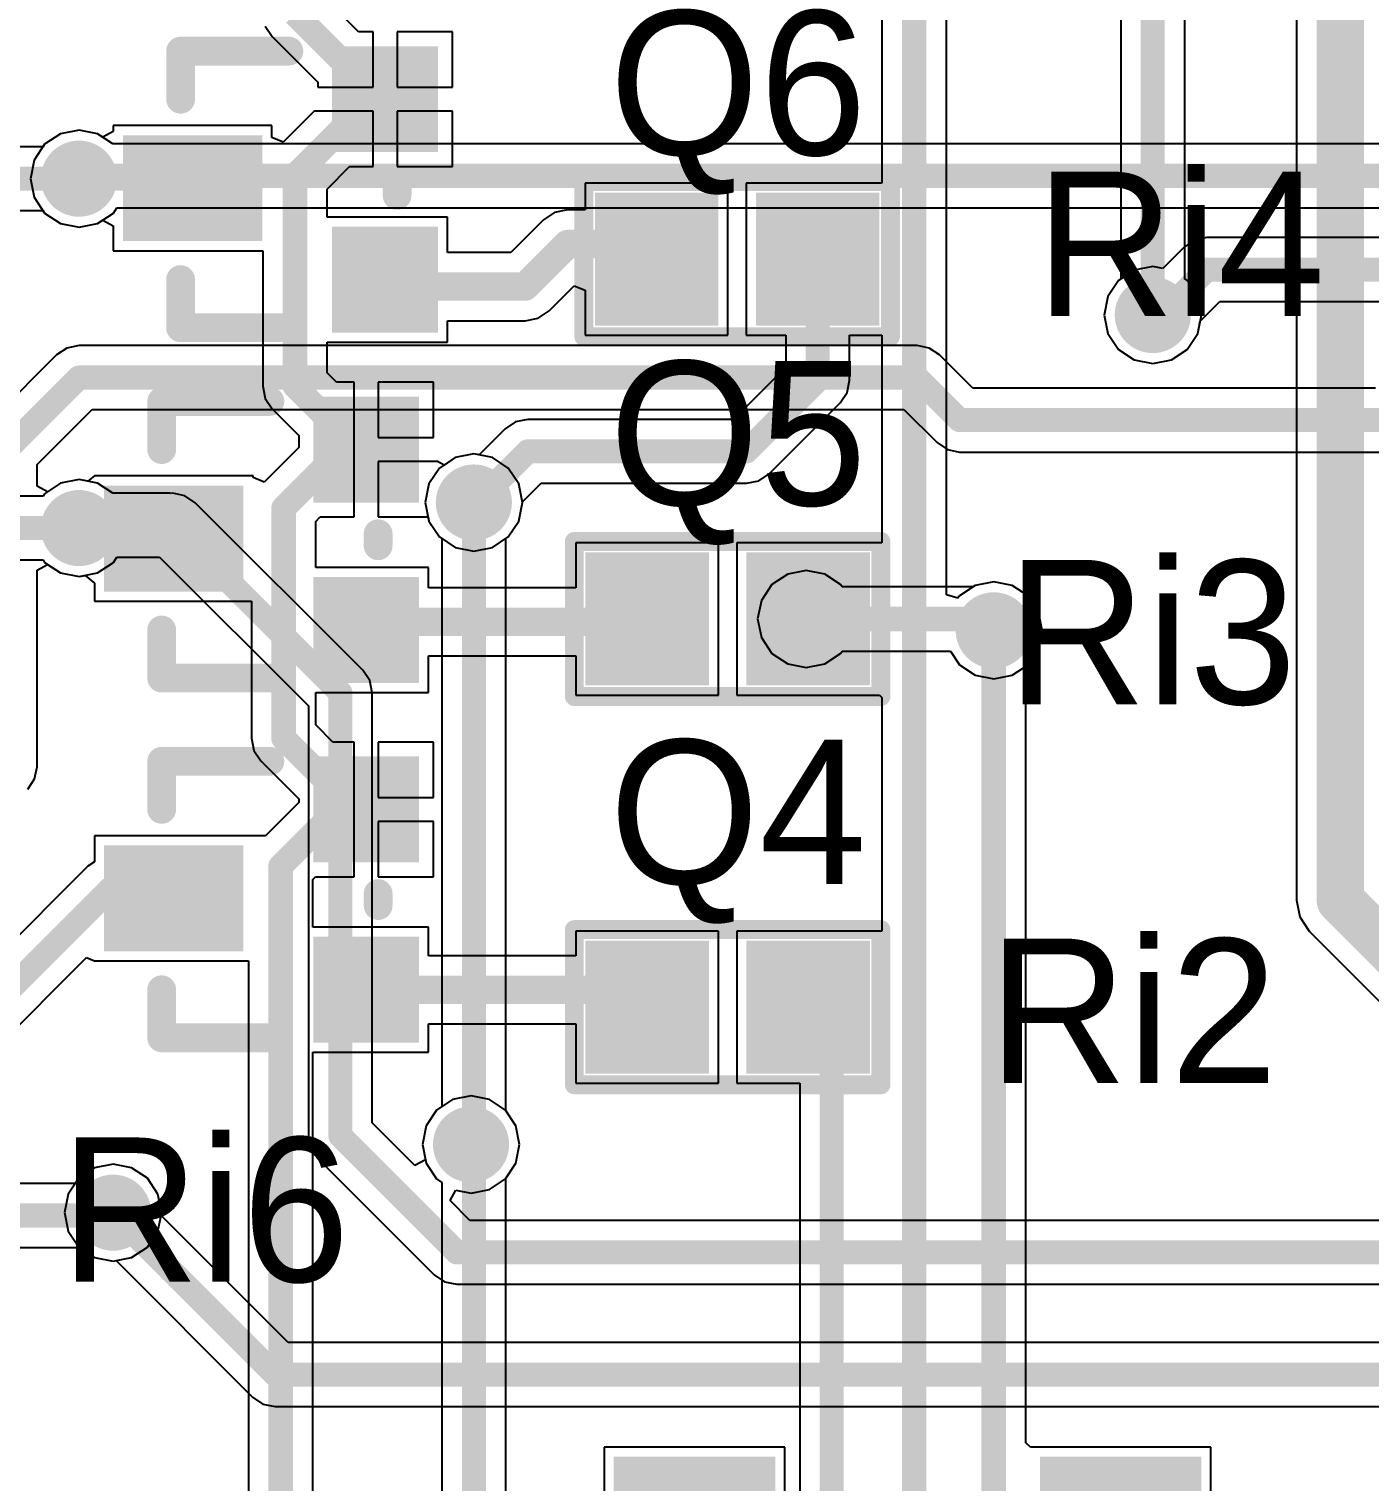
# Model space of a CAD drawing. Extents: x 60 to 151, y 116 to 276.
# Drawn here: x 99.8 to 113.97, y 154.17 to 169.52 of the extents above; entities that cross this region are included whole.
import ezdxf

# ---------------------------------------------------------------- set-up
doc = ezdxf.new("R2010")
doc.units = 0
doc.header["$MEASUREMENT"] = 0
doc.layers.get('0').update_dxf_attribs({"linetype": 'CONTINUOUS'})
for name, color, linetype in [('BOTTOMLAYER', 5, 'CONTINUOUS'), ('BOTTOMSOLDER', 6, 'CONTINUOUS'), ('MULTILAYER', 9, 'CONTINUOUS'), ('TOPLAYER', 1, 'CONTINUOUS'), ('TOPOVERLAY', 2, 'CONTINUOUS'), ('TOPPASTE', 8, 'CONTINUOUS'), ('TOPSOLDER', 216, 'CONTINUOUS'), ('VIAHOLELAYER', 16, 'CONTINUOUS')]:
    doc.layers.add(name, color=color, linetype=linetype)

# ---------------------------------------------------------------- blocks, each defined once
blk = doc.blocks.new('SMT_SW6_6_32')
at = {"layer": 'TOPLAYER'}
for points in [[(-0.75, -0.75), (0.75, -0.75), (-0.75, 0.75), (0.75, 0.75)], [(7.25, -0.75), (8.75, -0.75), (7.25, 0.75), (8.75, 0.75)], [(-0.75, -5.25), (0.75, -5.25), (-0.75, -3.75), (0.75, -3.75)], [(7.25, -5.25), (8.75, -5.25), (7.25, -3.75), (8.75, -3.75)]]:
    blk.add_solid(points, dxfattribs=at)
at = {"layer": 'TOPOVERLAY', "const_width": 0.2}
for points in [[(0.889, 0.635), (0.889, -4.953)], [(0.889, 0.635), (6.985, 0.635)], [(6.985, 0.635), (6.985, -4.953)], [(0.889, -4.953), (6.985, -4.953)]]:
    blk.add_lwpolyline(points, dxfattribs=at)
at = {"layer": 'TOPOVERLAY', "const_width": 0.1}
for points in [[(0.839, 0.635, 1), (0.939, 0.635, 1)], [(0.839, 0.635, 1), (0.939, 0.635, 1)], [(6.935, 0.635, 1), (7.035, 0.635, 1)], [(6.935, 0.635, 1), (7.035, 0.635, 1)], [(0.839, -4.953, 1), (0.939, -4.953, 1)], [(0.839, -4.953, 1), (0.939, -4.953, 1)], [(6.935, -4.953, 1), (7.035, -4.953, 1)], [(6.935, -4.953, 1), (7.035, -4.953, 1)]]:
    blk.add_lwpolyline(points, format="xyb", close=True, dxfattribs=at)
at = {"layer": 'TOPPASTE'}
for points in [[(-0.75, -0.75), (0.75, -0.75), (-0.75, 0.75), (0.75, 0.75)], [(7.25, -0.75), (8.75, -0.75), (7.25, 0.75), (8.75, 0.75)], [(-0.75, -5.25), (0.75, -5.25), (-0.75, -3.75), (0.75, -3.75)], [(7.25, -5.25), (8.75, -5.25), (7.25, -3.75), (8.75, -3.75)]]:
    blk.add_solid(points, dxfattribs=at)
at = {"layer": 'TOPSOLDER'}
for points in [[(-0.852, -0.852), (0.852, -0.852), (-0.852, 0.852), (0.852, 0.852)], [(7.148, -0.852), (8.852, -0.852), (7.148, 0.852), (8.852, 0.852)], [(-0.852, -5.352), (0.852, -5.352), (-0.852, -3.648), (0.852, -3.648)], [(7.148, -5.352), (8.852, -5.352), (7.148, -3.648), (8.852, -3.648)]]:
    blk.add_solid(points, dxfattribs=at)
blk = doc.blocks.new('___23__50')
at = {"layer": 'TOPLAYER'}
for points in [[(-0.508, -0.635), (0.406, -0.635), (-0.508, 0.635), (0.406, 0.635)], [(-1.473, -2.489), (-0.559, -2.489), (-1.473, -1.575), (-0.559, -1.575)], [(0.432, -2.489), (1.346, -2.489), (0.432, -1.575), (1.346, -1.575)]]:
    blk.add_solid(points, dxfattribs=at)
at = {"layer": 'TOPOVERLAY', "const_width": 0.305}
for points in [[(-1.524, 0.127), (-1.524, -1.016)], [(-1.524, 0.127), (-1.016, 0.127)], [(0.889, 0.127), (1.397, 0.127)], [(1.397, 0.127), (1.397, -1.016)], [(-0.127, -2.159), (0, -2.159)]]:
    blk.add_lwpolyline(points, dxfattribs=at)
at = {"layer": 'TOPOVERLAY', "const_width": 0.152}
for points in [[(-1.6, 0.127, 1), (-1.448, 0.127, 1)], [(-1.6, 0.127, 1), (-1.448, 0.127, 1)], [(-1.092, 0.127, 1), (-0.94, 0.127, 1)], [(0.813, 0.127, 1), (0.965, 0.127, 1)], [(1.321, 0.127, 1), (1.473, 0.127, 1)], [(1.321, 0.127, 1), (1.473, 0.127, 1)], [(-1.6, -1.016, 1), (-1.448, -1.016, 1)], [(1.321, -1.016, 1), (1.473, -1.016, 1)], [(-0.203, -2.159, 1), (-0.051, -2.159, 1)], [(-0.076, -2.159, 1), (0.076, -2.159, 1)]]:
    blk.add_lwpolyline(points, format="xyb", close=True, dxfattribs=at)
at = {"layer": 'TOPPASTE'}
for points in [[(-0.508, -0.635), (0.406, -0.635), (-0.508, 0.635), (0.406, 0.635)], [(-1.473, -2.489), (-0.559, -2.489), (-1.473, -1.575), (-0.559, -1.575)], [(0.432, -2.489), (1.346, -2.489), (0.432, -1.575), (1.346, -1.575)]]:
    blk.add_solid(points, dxfattribs=at)
at = {"layer": 'TOPSOLDER'}
for points in [[(-0.61, -0.737), (0.508, -0.737), (-0.61, 0.737), (0.508, 0.737)], [(-1.575, -2.591), (-0.457, -2.591), (-1.575, -1.473), (-0.457, -1.473)], [(0.33, -2.591), (1.448, -2.591), (0.33, -1.473), (1.448, -1.473)]]:
    blk.add_solid(points, dxfattribs=at)
blk = doc.blocks.new('___23__51')
at = {"layer": 'TOPLAYER'}
for points in [[(-0.508, -0.635), (0.406, -0.635), (-0.508, 0.635), (0.406, 0.635)], [(-1.473, -2.489), (-0.559, -2.489), (-1.473, -1.575), (-0.559, -1.575)], [(0.432, -2.489), (1.346, -2.489), (0.432, -1.575), (1.346, -1.575)]]:
    blk.add_solid(points, dxfattribs=at)
at = {"layer": 'TOPOVERLAY', "const_width": 0.305}
for points in [[(-1.524, 0.127), (-1.524, -1.016)], [(-1.524, 0.127), (-1.016, 0.127)], [(0.889, 0.127), (1.397, 0.127)], [(1.397, 0.127), (1.397, -1.016)], [(-0.127, -2.159), (0, -2.159)]]:
    blk.add_lwpolyline(points, dxfattribs=at)
at = {"layer": 'TOPOVERLAY', "const_width": 0.152}
for points in [[(-1.6, 0.127, 1), (-1.448, 0.127, 1)], [(-1.6, 0.127, 1), (-1.448, 0.127, 1)], [(-1.092, 0.127, 1), (-0.94, 0.127, 1)], [(0.813, 0.127, 1), (0.965, 0.127, 1)], [(1.321, 0.127, 1), (1.473, 0.127, 1)], [(1.321, 0.127, 1), (1.473, 0.127, 1)], [(-1.6, -1.016, 1), (-1.448, -1.016, 1)], [(1.321, -1.016, 1), (1.473, -1.016, 1)], [(-0.203, -2.159, 1), (-0.051, -2.159, 1)], [(-0.076, -2.159, 1), (0.076, -2.159, 1)]]:
    blk.add_lwpolyline(points, format="xyb", close=True, dxfattribs=at)
at = {"layer": 'TOPPASTE'}
for points in [[(-0.508, -0.635), (0.406, -0.635), (-0.508, 0.635), (0.406, 0.635)], [(-1.473, -2.489), (-0.559, -2.489), (-1.473, -1.575), (-0.559, -1.575)], [(0.432, -2.489), (1.346, -2.489), (0.432, -1.575), (1.346, -1.575)]]:
    blk.add_solid(points, dxfattribs=at)
at = {"layer": 'TOPSOLDER'}
for points in [[(-0.61, -0.737), (0.508, -0.737), (-0.61, 0.737), (0.508, 0.737)], [(-1.575, -2.591), (-0.457, -2.591), (-1.575, -1.473), (-0.457, -1.473)], [(0.33, -2.591), (1.448, -2.591), (0.33, -1.473), (1.448, -1.473)]]:
    blk.add_solid(points, dxfattribs=at)
blk = doc.blocks.new('___23__52')
at = {"layer": 'TOPLAYER'}
for points in [[(-0.508, -0.635), (0.406, -0.635), (-0.508, 0.635), (0.406, 0.635)], [(-1.473, -2.489), (-0.559, -2.489), (-1.473, -1.575), (-0.559, -1.575)], [(0.432, -2.489), (1.346, -2.489), (0.432, -1.575), (1.346, -1.575)]]:
    blk.add_solid(points, dxfattribs=at)
at = {"layer": 'TOPOVERLAY', "const_width": 0.305}
for points in [[(-1.524, 0.127), (-1.524, -1.016)], [(-1.524, 0.127), (-1.016, 0.127)], [(0.889, 0.127), (1.397, 0.127)], [(1.397, 0.127), (1.397, -1.016)], [(-0.127, -2.159), (0, -2.159)]]:
    blk.add_lwpolyline(points, dxfattribs=at)
at = {"layer": 'TOPOVERLAY', "const_width": 0.152}
for points in [[(-1.6, 0.127, 1), (-1.448, 0.127, 1)], [(-1.6, 0.127, 1), (-1.448, 0.127, 1)], [(-1.092, 0.127, 1), (-0.94, 0.127, 1)], [(0.813, 0.127, 1), (0.965, 0.127, 1)], [(1.321, 0.127, 1), (1.473, 0.127, 1)], [(1.321, 0.127, 1), (1.473, 0.127, 1)], [(-1.6, -1.016, 1), (-1.448, -1.016, 1)], [(1.321, -1.016, 1), (1.473, -1.016, 1)], [(-0.203, -2.159, 1), (-0.051, -2.159, 1)], [(-0.076, -2.159, 1), (0.076, -2.159, 1)]]:
    blk.add_lwpolyline(points, format="xyb", close=True, dxfattribs=at)
at = {"layer": 'TOPPASTE'}
for points in [[(-0.508, -0.635), (0.406, -0.635), (-0.508, 0.635), (0.406, 0.635)], [(-1.473, -2.489), (-0.559, -2.489), (-1.473, -1.575), (-0.559, -1.575)], [(0.432, -2.489), (1.346, -2.489), (0.432, -1.575), (1.346, -1.575)]]:
    blk.add_solid(points, dxfattribs=at)
at = {"layer": 'TOPSOLDER'}
for points in [[(-0.61, -0.737), (0.508, -0.737), (-0.61, 0.737), (0.508, 0.737)], [(-1.575, -2.591), (-0.457, -2.591), (-1.575, -1.473), (-0.457, -1.473)], [(0.33, -2.591), (1.448, -2.591), (0.33, -1.473), (1.448, -1.473)]]:
    blk.add_solid(points, dxfattribs=at)
blk = doc.blocks.new('0603__54')
at = {"layer": 'TOPLAYER'}
for points in [[(-0.55, -0.6), (0.55, -0.6), (-0.55, 0.6), (0.55, 0.6)], [(1.15, -0.6), (2.25, -0.6), (1.15, 0.6), (2.25, 0.6)]]:
    blk.add_solid(points, dxfattribs=at)
at = {"layer": 'TOPOVERLAY', "const_width": 0.2}
for points in [[(-0.769, 0.819), (-0.769, -0.819)], [(2.469, 0.819), (-0.769, 0.819)], [(2.469, 0.819), (2.469, -0.819)], [(2.469, -0.819), (-0.769, -0.819)]]:
    blk.add_lwpolyline(points, dxfattribs=at)
at = {"layer": 'TOPOVERLAY', "const_width": 0.1}
for points in [[(-0.819, 0.819, 1), (-0.719, 0.819, 1)], [(-0.819, 0.819, 1), (-0.719, 0.819, 1)], [(2.419, 0.819, 1), (2.519, 0.819, 1)], [(2.419, 0.819, 1), (2.519, 0.819, 1)], [(-0.819, -0.819, 1), (-0.719, -0.819, 1)], [(-0.819, -0.819, 1), (-0.719, -0.819, 1)], [(2.419, -0.819, 1), (2.519, -0.819, 1)], [(2.419, -0.819, 1), (2.519, -0.819, 1)]]:
    blk.add_lwpolyline(points, format="xyb", close=True, dxfattribs=at)
at = {"layer": 'TOPPASTE'}
for points in [[(-0.55, -0.6), (0.55, -0.6), (-0.55, 0.6), (0.55, 0.6)], [(1.15, -0.6), (2.25, -0.6), (1.15, 0.6), (2.25, 0.6)]]:
    blk.add_solid(points, dxfattribs=at)
at = {"layer": 'TOPSOLDER'}
for points in [[(-0.652, -0.702), (0.652, -0.702), (-0.652, 0.702), (0.652, 0.702)], [(1.048, -0.702), (2.352, -0.702), (1.048, 0.702), (2.352, 0.702)]]:
    blk.add_solid(points, dxfattribs=at)
blk = doc.blocks.new('0603__55')
at = {"layer": 'TOPLAYER'}
for points in [[(-0.55, -0.6), (0.55, -0.6), (-0.55, 0.6), (0.55, 0.6)], [(1.15, -0.6), (2.25, -0.6), (1.15, 0.6), (2.25, 0.6)]]:
    blk.add_solid(points, dxfattribs=at)
at = {"layer": 'TOPOVERLAY', "const_width": 0.2}
for points in [[(-0.769, 0.819), (-0.769, -0.819)], [(2.469, 0.819), (-0.769, 0.819)], [(2.469, 0.819), (2.469, -0.819)], [(2.469, -0.819), (-0.769, -0.819)]]:
    blk.add_lwpolyline(points, dxfattribs=at)
at = {"layer": 'TOPOVERLAY', "const_width": 0.1}
for points in [[(-0.819, 0.819, 1), (-0.719, 0.819, 1)], [(-0.819, 0.819, 1), (-0.719, 0.819, 1)], [(2.419, 0.819, 1), (2.519, 0.819, 1)], [(2.419, 0.819, 1), (2.519, 0.819, 1)], [(-0.819, -0.819, 1), (-0.719, -0.819, 1)], [(-0.819, -0.819, 1), (-0.719, -0.819, 1)], [(2.419, -0.819, 1), (2.519, -0.819, 1)], [(2.419, -0.819, 1), (2.519, -0.819, 1)]]:
    blk.add_lwpolyline(points, format="xyb", close=True, dxfattribs=at)
at = {"layer": 'TOPPASTE'}
for points in [[(-0.55, -0.6), (0.55, -0.6), (-0.55, 0.6), (0.55, 0.6)], [(1.15, -0.6), (2.25, -0.6), (1.15, 0.6), (2.25, 0.6)]]:
    blk.add_solid(points, dxfattribs=at)
at = {"layer": 'TOPSOLDER'}
for points in [[(-0.652, -0.702), (0.652, -0.702), (-0.652, 0.702), (0.652, 0.702)], [(1.048, -0.702), (2.352, -0.702), (1.048, 0.702), (2.352, 0.702)]]:
    blk.add_solid(points, dxfattribs=at)
blk = doc.blocks.new('0603__56')
at = {"layer": 'TOPLAYER'}
for points in [[(-0.55, -0.6), (0.55, -0.6), (-0.55, 0.6), (0.55, 0.6)], [(1.15, -0.6), (2.25, -0.6), (1.15, 0.6), (2.25, 0.6)]]:
    blk.add_solid(points, dxfattribs=at)
at = {"layer": 'TOPOVERLAY', "const_width": 0.2}
for points in [[(-0.769, 0.819), (-0.769, -0.819)], [(2.469, 0.819), (-0.769, 0.819)], [(2.469, 0.819), (2.469, -0.819)], [(2.469, -0.819), (-0.769, -0.819)]]:
    blk.add_lwpolyline(points, dxfattribs=at)
at = {"layer": 'TOPOVERLAY', "const_width": 0.1}
for points in [[(-0.819, 0.819, 1), (-0.719, 0.819, 1)], [(-0.819, 0.819, 1), (-0.719, 0.819, 1)], [(2.419, 0.819, 1), (2.519, 0.819, 1)], [(2.419, 0.819, 1), (2.519, 0.819, 1)], [(-0.819, -0.819, 1), (-0.719, -0.819, 1)], [(-0.819, -0.819, 1), (-0.719, -0.819, 1)], [(2.419, -0.819, 1), (2.519, -0.819, 1)], [(2.419, -0.819, 1), (2.519, -0.819, 1)]]:
    blk.add_lwpolyline(points, format="xyb", close=True, dxfattribs=at)
at = {"layer": 'TOPPASTE'}
for points in [[(-0.55, -0.6), (0.55, -0.6), (-0.55, 0.6), (0.55, 0.6)], [(1.15, -0.6), (2.25, -0.6), (1.15, 0.6), (2.25, 0.6)]]:
    blk.add_solid(points, dxfattribs=at)
at = {"layer": 'TOPSOLDER'}
for points in [[(-0.652, -0.702), (0.652, -0.702), (-0.652, 0.702), (0.652, 0.702)], [(1.048, -0.702), (2.352, -0.702), (1.048, 0.702), (2.352, 0.702)]]:
    blk.add_solid(points, dxfattribs=at)

msp = doc.modelspace()

# ---------------------------------------------------------------- linework, layer by layer
at = {"layer": 'BOTTOMLAYER'}
for p, q in [((100.136, 168.41), (99.969, 168.299)), ((100.332, 168.449), (100.136, 168.41)), ((100.528, 168.41), (100.332, 168.449)), ((100.689, 168.303), (100.528, 168.41)), ((99.969, 168.299), (99.858, 168.132)), ((125.382, 168.303), (100.689, 168.303)), ((99.858, 168.132), (99.819, 167.936)), ((99.819, 167.936), (99.858, 167.74)), ((99.858, 167.74), (99.969, 167.573)), ((99.969, 167.573), (100.136, 167.462)), ((100.528, 167.462), (100.695, 167.573)), ((100.695, 167.573), (100.732, 167.629)), ((100.732, 167.629), (125.243, 167.629)), ((100.136, 167.462), (100.332, 167.423)), ((100.332, 167.423), (100.528, 167.462)), ((112.113, 167.287), (112.004, 167.214)), ((112.242, 167.313), (112.113, 167.287)), ((122.362, 167.313), (112.242, 167.313)), ((112.004, 167.214), (111.778, 166.988)), ((111.476, 166.97), (111.309, 166.859)), ((111.672, 167.009), (111.476, 166.97)), ((111.778, 166.988), (111.672, 167.009)), ((111.309, 166.859), (111.198, 166.692)), ((111.198, 166.692), (111.159, 166.496)), ((112.172, 166.43), (112.381, 166.639)), ((112.381, 166.639), (122.362, 166.639)), ((111.159, 166.496), (111.198, 166.3)), ((112.146, 166.3), (112.172, 166.43)), ((111.198, 166.3), (111.309, 166.133)), ((112.035, 166.133), (112.146, 166.3)), ((100.094, 166.074), (99.314, 165.294)), ((100.203, 166.147), (100.094, 166.074)), ((100.332, 166.173), (100.203, 166.147)), ((109.182, 166.173), (100.332, 166.173)), ((109.311, 166.147), (109.182, 166.173)), ((109.42, 166.074), (109.311, 166.147)), ((109.771, 165.723), (109.42, 166.074)), ((111.309, 166.133), (111.476, 166.022)), ((111.868, 166.022), (112.035, 166.133)), ((111.476, 166.022), (111.672, 165.983)), ((111.672, 165.983), (111.868, 166.022)), ((114.023, 165.723), (109.771, 165.723)), ((99.889, 164.917), (100.471, 165.499)), ((100.471, 165.499), (109.043, 165.499)), ((109.043, 165.499), (109.394, 165.148)), ((109.394, 165.148), (109.394, 165.148)), ((109.394, 165.148), (109.394, 165.148)), ((109.394, 165.148), (109.394, 165.148)), ((109.394, 165.148), (109.394, 165.148)), ((109.394, 165.148), (109.503, 165.075)), ((104.306, 164.99), (104.139, 164.879)), ((104.502, 165.029), (104.306, 164.99)), ((104.698, 164.99), (104.502, 165.029)), ((104.865, 164.879), (104.698, 164.99)), ((109.503, 165.075), (109.632, 165.049)), ((109.632, 165.049), (114.162, 165.049)), ((99.889, 164.69), (99.889, 164.917)), ((104.139, 164.879), (104.028, 164.712)), ((104.976, 164.712), (104.865, 164.879)), ((100.001, 164.63), (99.889, 164.69)), ((100.136, 164.72), (100.001, 164.63)), ((100.332, 164.759), (100.136, 164.72)), ((100.528, 164.72), (100.332, 164.759)), ((100.689, 164.613), (100.528, 164.72)), ((104.028, 164.712), (103.989, 164.516)), ((105.015, 164.516), (104.976, 164.712)), ((101.292, 164.613), (100.689, 164.613)), ((101.307, 164.61), (101.292, 164.613)), ((101.322, 164.613), (101.307, 164.61)), ((101.451, 164.587), (101.322, 164.613)), ((101.56, 164.514), (101.451, 164.587)), ((103.33, 162.744), (101.56, 164.514)), ((103.989, 164.516), (104.028, 164.32)), ((104.976, 164.32), (105.015, 164.516)), ((104.028, 164.32), (104.139, 164.153)), ((104.865, 164.153), (104.976, 164.32)), ((104.139, 164.153), (104.165, 164.136)), ((104.165, 164.136), (104.165, 158.136)), ((104.839, 164.136), (104.865, 164.153)), ((104.839, 158.093), (104.839, 164.136)), ((100.528, 163.772), (100.695, 163.883)), ((100.695, 163.883), (100.732, 163.939)), ((100.732, 163.939), (101.183, 163.939)), ((101.183, 163.939), (102.755, 162.367)), ((99.889, 163.802), (100.001, 163.862)), ((99.889, 161.726), (99.889, 163.802)), ((100.001, 163.862), (100.136, 163.772)), ((100.136, 163.772), (100.332, 163.733)), ((100.332, 163.733), (100.528, 163.772)), ((107.816, 163.76), (107.649, 163.649)), ((108.012, 163.799), (107.816, 163.76)), ((108.208, 163.76), (108.012, 163.799)), ((108.375, 163.649), (108.208, 163.76)), ((107.649, 163.649), (107.538, 163.482)), ((108.39, 163.626), (108.375, 163.649)), ((109.774, 163.626), (108.39, 163.626)), ((109.796, 163.64), (109.774, 163.626)), ((109.992, 163.679), (109.796, 163.64)), ((110.188, 163.64), (109.992, 163.679)), ((110.355, 163.529), (110.188, 163.64)), ((107.538, 163.482), (107.499, 163.286)), ((110.466, 163.362), (110.355, 163.529)), ((107.499, 163.286), (107.538, 163.09)), ((110.505, 163.166), (110.466, 163.362)), ((110.466, 162.97), (110.505, 163.166)), ((107.538, 163.09), (107.649, 162.923)), ((110.355, 162.803), (110.466, 162.97)), ((107.649, 162.923), (107.816, 162.812)), ((107.816, 162.812), (108.012, 162.773)), ((108.012, 162.773), (108.208, 162.812)), ((108.208, 162.812), (108.375, 162.923)), ((108.375, 162.923), (108.39, 162.946)), ((108.39, 162.946), (109.534, 162.946)), ((109.534, 162.946), (109.629, 162.803)), ((109.629, 162.803), (109.796, 162.692)), ((110.188, 162.692), (110.355, 162.803)), ((103.403, 162.635), (103.33, 162.744)), ((109.796, 162.692), (109.992, 162.653)), ((109.992, 162.653), (110.188, 162.692)), ((103.429, 162.506), (103.403, 162.635)), ((103.429, 157.965), (103.429, 162.506)), ((102.755, 162.367), (102.755, 157.826)), ((99.79, 161.488), (99.863, 161.597)), ((99.863, 161.597), (99.889, 161.726)), ((104.109, 158.099), (103.998, 157.932)), ((104.165, 158.136), (104.109, 158.099)), ((104.946, 157.932), (104.839, 158.093)), ((103.879, 157.515), (103.429, 157.965)), ((103.998, 157.932), (103.959, 157.736)), ((104.985, 157.736), (104.946, 157.932)), ((102.755, 157.826), (102.781, 157.697)), ((102.781, 157.697), (102.854, 157.588)), ((102.854, 157.588), (102.854, 157.588)), ((102.854, 157.588), (102.854, 157.588)), ((102.854, 157.588), (104.084, 156.358)), ((103.959, 157.736), (103.991, 157.575)), ((104.946, 157.54), (104.985, 157.736)), ((100.496, 157.49), (100.329, 157.379)), ((100.692, 157.529), (100.496, 157.49)), ((100.888, 157.49), (100.692, 157.529)), ((101.055, 157.379), (100.888, 157.49)), ((103.991, 157.575), (103.879, 157.515)), ((104.835, 157.373), (104.946, 157.54)), ((100.329, 157.379), (100.218, 157.212)), ((101.166, 157.212), (101.055, 157.379)), ((104.668, 157.262), (104.835, 157.373)), ((100.218, 157.212), (100.179, 157.016)), ((101.205, 157.016), (101.166, 157.212)), ((104.251, 157.143), (104.311, 157.255)), ((104.461, 156.933), (104.251, 157.143)), ((104.311, 157.255), (104.472, 157.223)), ((104.472, 157.223), (104.668, 157.262)), ((100.179, 157.016), (100.218, 156.82)), ((101.199, 156.985), (101.205, 157.016)), ((102.541, 155.643), (101.199, 156.985)), ((100.218, 156.82), (100.329, 156.653)), ((116.993, 156.933), (104.461, 156.933)), ((100.329, 156.653), (100.496, 156.542)), ((100.496, 156.542), (100.692, 156.503)), ((100.692, 156.503), (100.723, 156.509)), ((100.723, 156.509), (102.164, 155.068)), ((104.084, 156.358), (104.193, 156.285)), ((104.193, 156.285), (104.322, 156.259)), ((104.322, 156.259), (117.132, 156.259)), ((117.67, 155.643), (102.541, 155.643)), ((102.164, 155.068), (102.164, 155.068)), ((102.164, 155.068), (102.164, 155.068)), ((102.164, 155.068), (102.164, 155.068)), ((102.164, 155.068), (102.164, 155.068)), ((102.164, 155.068), (102.164, 155.068)), ((102.164, 155.068), (102.164, 155.068)), ((102.164, 155.068), (102.164, 155.068)), ((102.164, 155.068), (102.273, 154.995)), ((102.273, 154.995), (102.402, 154.969)), ((102.402, 154.969), (117.852, 154.969))]:
    msp.add_line(p, q, dxfattribs=at)
for points, const_width in [([(100.182, 167.936, 1), (100.482, 167.936, 1)], 0.3), ([(100.268, 167.966, 1), (100.395, 167.966, 1)], 0.127), ([(112.179, 166.976, 1), (112.306, 166.976, 1)], 0.127), ([(112.179, 166.976, 1), (112.306, 166.976, 1)], 0.127), ([(111.522, 166.496, 1), (111.822, 166.496, 1)], 0.3), ([(111.608, 166.496, 1), (111.735, 166.496, 1)], 0.127), ([(111.699, 166.496, 1), (111.826, 166.496, 1)], 0.127), ([(111.699, 166.496, 1), (111.826, 166.496, 1)], 0.127), ([(100.268, 165.836, 1), (100.395, 165.836, 1)], 0.127), ([(100.268, 165.836, 1), (100.395, 165.836, 1)], 0.127), ([(109.119, 165.836, 1), (109.246, 165.836, 1)], 0.127), ([(109.119, 165.836, 1), (109.246, 165.836, 1)], 0.127), ([(109.569, 165.386, 1), (109.696, 165.386, 1)], 0.127), ([(109.569, 165.386, 1), (109.696, 165.386, 1)], 0.127), ([(104.352, 164.516, 1), (104.652, 164.516, 1)], 0.3), ([(104.439, 164.516, 1), (104.566, 164.516, 1)], 0.127), ([(100.182, 164.246, 1), (100.482, 164.246, 1)], 0.3), ([(100.238, 164.276, 1), (100.365, 164.276, 1)], 0.127), ([(101.228, 164.276, 1), (101.355, 164.276, 1)], 0.127), ([(101.258, 164.276, 1), (101.385, 164.276, 1)], 0.127), ([(107.862, 163.286, 1), (108.162, 163.286, 1)], 0.3), ([(107.947, 163.286, 1), (108.077, 163.286, 1)], 0.13), ([(109.842, 163.166, 1), (110.142, 163.166, 1)], 0.3), ([(109.807, 163.286, 1), (109.937, 163.286, 1)], 0.13), ([(109.807, 163.286, 1), (109.937, 163.286, 1)], 0.13), ([(109.927, 163.166, 1), (110.057, 163.166, 1)], 0.13), ([(103.029, 162.506, 1), (103.156, 162.506, 1)], 0.127), ([(103.029, 162.506, 1), (103.156, 162.506, 1)], 0.127), ([(103.029, 157.826, 1), (103.156, 157.826, 1)], 0.127), ([(103.029, 157.826, 1), (103.156, 157.826, 1)], 0.127), ([(104.322, 157.736, 1), (104.622, 157.736, 1)], 0.3), ([(104.439, 157.736, 1), (104.566, 157.736, 1)], 0.127), ([(100.542, 157.016, 1), (100.842, 157.016, 1)], 0.3), ([(100.629, 157.016, 1), (100.756, 157.016, 1)], 0.127), ([(104.259, 156.596, 1), (104.386, 156.596, 1)], 0.127), ([(104.259, 156.596, 1), (104.386, 156.596, 1)], 0.127), ([(102.338, 155.306, 1), (102.465, 155.306, 1)], 0.127), ([(102.338, 155.306, 1), (102.465, 155.306, 1)], 0.127)]:
    msp.add_lwpolyline(points, format="xyb", close=True, dxfattribs=dict(at, const_width=const_width))
for points, const_width in [([(100.332, 167.966), (125.382, 167.966)], 0.254), ([(111.762, 166.496), (112.242, 166.976)], 0.254), ([(112.242, 166.976), (122.742, 166.976)], 0.254), ([(111.672, 166.496), (111.762, 166.496)], 0.254), ([(99.552, 165.056), (100.332, 165.836)], 0.254), ([(100.332, 165.836), (109.182, 165.836)], 0.254), ([(109.182, 165.836), (109.632, 165.386)], 0.254), ([(109.632, 165.386), (114.162, 165.386)], 0.254), ([(104.502, 157.736), (104.502, 164.516)], 0.254), ([(100.302, 164.276), (101.292, 164.276)], 0.254), ([(101.322, 164.276), (103.092, 162.506)], 0.254), ([(108.012, 163.286), (109.872, 163.286)], 0.26), ([(109.872, 163.286), (109.992, 163.166)], 0.26), ([(103.092, 157.826), (103.092, 162.506)], 0.254), ([(103.092, 157.826), (104.322, 156.596)], 0.254), ([(100.692, 157.016), (102.402, 155.306)], 0.254), ([(104.322, 156.596), (117.132, 156.596)], 0.254), ([(102.402, 155.306), (117.852, 155.306)], 0.254)]:
    msp.add_lwpolyline(points, dxfattribs=dict(at, const_width=const_width))
at = {"layer": 'BOTTOMSOLDER', "const_width": 0.402}
for points in [[(100.131, 167.936, 1), (100.533, 167.936, 1)], [(111.471, 166.496, 1), (111.873, 166.496, 1)], [(104.301, 164.516, 1), (104.703, 164.516, 1)], [(100.131, 164.246, 1), (100.533, 164.246, 1)], [(107.811, 163.286, 1), (108.213, 163.286, 1)], [(109.791, 163.166, 1), (110.193, 163.166, 1)], [(104.271, 157.736, 1), (104.673, 157.736, 1)], [(100.491, 157.016, 1), (100.893, 157.016, 1)]]:
    msp.add_lwpolyline(points, format="xyb", close=True, dxfattribs=at)
at = {"layer": 'MULTILAYER', "const_width": 0.3}
for points in [[(100.182, 167.936, 1), (100.482, 167.936, 1)], [(111.522, 166.496, 1), (111.822, 166.496, 1)], [(104.352, 164.516, 1), (104.652, 164.516, 1)], [(100.182, 164.246, 1), (100.482, 164.246, 1)], [(107.862, 163.286, 1), (108.162, 163.286, 1)], [(109.842, 163.166, 1), (110.142, 163.166, 1)], [(104.322, 157.736, 1), (104.622, 157.736, 1)], [(100.542, 157.016, 1), (100.842, 157.016, 1)]]:
    msp.add_lwpolyline(points, format="xyb", close=True, dxfattribs=at)
at = {"layer": 'TOPLAYER'}
for p, q in [((111.335, 173.929), (111.335, 166.876)), ((113.19, 171.422), (113.19, 160.316)), ((112.009, 166.876), (112.009, 171.09)), ((109.492, 163.542), (109.492, 170.366)), ((103.282, 169.486), (102.952, 169.817)), ((108.812, 169.856), (108.812, 167.889)), ((102.298, 169.546), (102.372, 169.436)), ((102.372, 169.436), (102.853, 168.955)), ((103.437, 169.486), (103.282, 169.486)), ((103.437, 168.902), (103.437, 169.486)), ((104.275, 169.486), (103.691, 169.486)), ((103.691, 169.486), (103.691, 168.902)), ((104.275, 168.902), (104.275, 169.486)), ((102.853, 168.955), (102.853, 168.902)), ((102.853, 168.902), (103.437, 168.902)), ((103.691, 168.902), (104.275, 168.902)), ((102.814, 168.648), (102.488, 168.322)), ((103.437, 168.648), (102.814, 168.648)), ((103.437, 168.064), (103.437, 168.648)), ((104.275, 168.648), (103.691, 168.648)), ((103.691, 168.648), (103.691, 168.064)), ((104.275, 168.064), (104.275, 168.648)), ((102.37, 168.496), (100.694, 168.496)), ((100.694, 168.496), (100.694, 168.434)), ((102.37, 168.371), (102.37, 168.496)), ((100.136, 168.41), (99.969, 168.299)), ((100.332, 168.449), (100.136, 168.41)), ((100.528, 168.41), (100.332, 168.449)), ((100.582, 168.374), (100.528, 168.41)), ((100.694, 168.434), (100.582, 168.374)), ((102.488, 168.322), (102.37, 168.371)), ((99.952, 168.273), (97.171, 168.273)), ((99.969, 168.299), (99.952, 168.273)), ((102.952, 167.825), (103.19, 168.064)), ((103.19, 168.064), (103.437, 168.064)), ((103.691, 168.064), (104.275, 168.064)), ((107.185, 167.889), (105.679, 167.889)), ((105.679, 167.889), (105.679, 167.606)), ((107.185, 166.283), (107.185, 167.889)), ((108.812, 167.889), (107.379, 167.889)), ((107.379, 167.889), (107.379, 166.283)), ((102.952, 167.53), (102.952, 167.825)), ((97.032, 167.599), (99.952, 167.599)), ((99.952, 167.599), (99.969, 167.573)), ((99.969, 167.573), (100.136, 167.462)), ((105.354, 167.579), (105.237, 167.501)), ((105.492, 167.606), (105.354, 167.579)), ((105.679, 167.606), (105.492, 167.606)), ((100.136, 167.462), (100.332, 167.423)), ((100.332, 167.423), (100.528, 167.462)), ((100.528, 167.462), (100.582, 167.498)), ((100.582, 167.498), (100.694, 167.438)), ((100.694, 167.438), (100.694, 167.175)), ((104.224, 167.53), (102.952, 167.53)), ((104.224, 167.156), (104.224, 167.53)), ((105.237, 167.501), (104.893, 167.156)), ((100.694, 167.175), (102.272, 167.175)), ((102.272, 167.175), (102.272, 165.746)), ((104.893, 167.156), (104.224, 167.156)), ((105.297, 166.541), (105.561, 166.806)), ((105.561, 166.806), (105.679, 166.758)), ((111.309, 166.859), (111.198, 166.692)), ((111.335, 166.876), (111.309, 166.859)), ((112.035, 166.859), (112.009, 166.876)), ((112.146, 166.692), (112.035, 166.859)), ((105.679, 166.758), (105.679, 166.283)), ((111.198, 166.692), (111.159, 166.496)), ((112.185, 166.496), (112.146, 166.692)), ((105.18, 166.463), (105.297, 166.541)), ((111.159, 166.496), (111.198, 166.3)), ((112.146, 166.3), (112.185, 166.496)), ((104.224, 166.21), (104.224, 166.436)), ((104.224, 166.436), (105.042, 166.436)), ((105.042, 166.436), (105.18, 166.463)), ((102.952, 165.887), (102.952, 166.21)), ((102.952, 166.21), (104.224, 166.21)), ((105.679, 166.283), (107.185, 166.283)), ((107.379, 166.283), (107.795, 166.283)), ((107.795, 166.283), (107.795, 165.945)), ((108.469, 165.806), (108.469, 166.283)), ((108.469, 166.283), (108.812, 166.283)), ((108.812, 166.283), (108.812, 164.089)), ((111.198, 166.3), (111.309, 166.133)), ((112.035, 166.133), (112.146, 166.3)), ((111.309, 166.133), (111.476, 166.022)), ((111.868, 166.022), (112.035, 166.133)), ((103.052, 165.786), (102.952, 165.887)), ((107.795, 165.945), (107.243, 165.393)), ((111.476, 166.022), (111.672, 165.983)), ((111.672, 165.983), (111.868, 166.022)), ((102.272, 165.746), (102.272, 165.746)), ((102.272, 165.746), (102.272, 165.746)), ((102.272, 165.746), (102.298, 165.616)), ((103.237, 165.786), (103.052, 165.786)), ((103.237, 165.075), (103.237, 165.786)), ((104.075, 165.786), (103.491, 165.786)), ((103.491, 165.786), (103.491, 165.202)), ((104.075, 165.202), (104.075, 165.786)), ((108.443, 165.677), (108.469, 165.806)), ((102.298, 165.616), (102.372, 165.506)), ((107.62, 164.818), (108.37, 165.568)), ((108.37, 165.568), (108.443, 165.677)), ((108.37, 165.568), (108.37, 165.568)), ((108.37, 165.568), (108.37, 165.568)), ((102.372, 165.506), (102.653, 165.225)), ((104.834, 165.294), (104.558, 165.018)), ((104.943, 165.367), (104.834, 165.294)), ((105.072, 165.393), (104.943, 165.367)), ((107.243, 165.393), (105.072, 165.393)), ((102.653, 165.225), (102.653, 165.097)), ((103.491, 165.202), (104.075, 165.202)), ((102.653, 165.097), (102.288, 164.732)), ((103.237, 164.364), (103.237, 165.075)), ((104.306, 164.99), (104.187, 164.911)), ((104.502, 165.029), (104.306, 164.99)), ((104.558, 165.018), (104.502, 165.029)), ((104.118, 164.948), (103.491, 164.948)), ((103.491, 164.948), (103.491, 164.364)), ((104.187, 164.911), (104.118, 164.948)), ((107.511, 164.745), (107.62, 164.818)), ((107.62, 164.818), (107.62, 164.818)), ((107.62, 164.818), (107.62, 164.818)), ((100.136, 164.72), (99.969, 164.609)), ((100.332, 164.759), (100.136, 164.72)), ((100.426, 164.74), (100.332, 164.759)), ((100.494, 164.796), (100.426, 164.74)), ((102.17, 164.796), (100.494, 164.796)), ((100.494, 164.796), (100.494, 164.796)), ((102.17, 164.781), (102.17, 164.796)), ((102.288, 164.732), (102.17, 164.781)), ((105.014, 164.522), (105.211, 164.719)), ((105.211, 164.719), (107.382, 164.719)), ((107.382, 164.719), (107.511, 164.745)), ((99.952, 164.583), (96.522, 164.583)), ((99.969, 164.609), (99.952, 164.583)), ((104.976, 164.32), (105.015, 164.516)), ((105.015, 164.516), (105.014, 164.522)), ((102.832, 164.315), (102.88, 164.364)), ((102.88, 164.364), (103.237, 164.364)), ((103.491, 164.364), (104.019, 164.364)), ((104.019, 164.364), (104.028, 164.32)), ((102.832, 163.83), (102.832, 164.315)), ((104.028, 164.32), (104.139, 164.153)), ((104.865, 164.153), (104.976, 164.32)), ((104.139, 164.153), (104.306, 164.042)), ((104.306, 164.042), (104.502, 164.003)), ((104.502, 164.003), (104.698, 164.042)), ((104.698, 164.042), (104.865, 164.153)), ((107.085, 164.089), (105.579, 164.089)), ((105.579, 164.089), (105.579, 163.616)), ((107.085, 162.483), (107.085, 164.089)), ((108.722, 164.089), (107.279, 164.089)), ((107.279, 164.089), (107.279, 162.483)), ((108.785, 164.089), (108.722, 164.089)), ((108.722, 164.089), (108.722, 164.089)), ((108.722, 164.089), (108.722, 164.089)), ((108.812, 164.089), (108.785, 164.089)), ((108.812, 164.089), (108.812, 164.089)), ((96.661, 163.909), (99.952, 163.909)), ((99.952, 163.909), (99.969, 163.883)), ((99.969, 163.883), (100.136, 163.772)), ((100.136, 163.772), (100.332, 163.733)), ((100.332, 163.733), (100.396, 163.746)), ((100.396, 163.746), (100.494, 163.665)), ((104.024, 163.83), (102.832, 163.83)), ((104.024, 163.616), (104.024, 163.83)), ((100.494, 163.665), (100.494, 163.475)), ((105.579, 163.616), (104.024, 163.616)), ((109.796, 163.64), (109.629, 163.529)), ((109.992, 163.679), (109.796, 163.64)), ((110.188, 163.64), (109.992, 163.679)), ((110.355, 163.529), (110.188, 163.64)), ((100.494, 163.475), (102.152, 163.475)), ((102.152, 163.475), (102.152, 162.026)), ((109.613, 163.505), (109.492, 163.542)), ((109.629, 163.529), (109.613, 163.505)), ((110.466, 163.362), (110.355, 163.529)), ((110.505, 163.166), (110.466, 163.362)), ((110.466, 162.97), (110.505, 163.166)), ((110.355, 162.803), (110.466, 162.97)), ((104.024, 162.51), (104.024, 162.896)), ((104.024, 162.896), (105.579, 162.896)), ((105.579, 162.896), (105.579, 162.483)), ((110.332, 162.788), (110.355, 162.803)), ((110.332, 154.586), (110.332, 162.788)), ((102.832, 162.167), (102.832, 162.51)), ((102.832, 162.51), (104.024, 162.51)), ((105.579, 162.483), (107.085, 162.483)), ((107.279, 162.483), (108.722, 162.483)), ((108.722, 162.483), (108.722, 162.483)), ((108.722, 162.483), (108.722, 162.483)), ((108.722, 162.483), (108.785, 162.483)), ((108.785, 162.483), (108.812, 162.456)), ((108.812, 162.456), (108.812, 159.989)), ((103.012, 161.986), (102.832, 162.167)), ((102.152, 162.026), (102.152, 162.026)), ((102.152, 162.026), (102.152, 162.026)), ((102.152, 162.026), (102.178, 161.896)), ((102.178, 161.896), (102.252, 161.786)), ((103.237, 161.986), (103.012, 161.986)), ((103.237, 161.275), (103.237, 161.986)), ((104.075, 161.986), (103.491, 161.986)), ((103.491, 161.986), (103.491, 161.402)), ((104.075, 161.402), (104.075, 161.986)), ((102.252, 161.786), (102.653, 161.385)), ((102.653, 161.347), (102.301, 160.996)), ((102.653, 161.385), (102.653, 161.347)), ((103.237, 160.564), (103.237, 161.275)), ((103.491, 161.402), (104.075, 161.402)), ((104.075, 161.148), (103.491, 161.148)), ((103.491, 161.148), (103.491, 160.564)), ((104.075, 160.564), (104.075, 161.148)), ((102.17, 160.996), (100.494, 160.996)), ((100.494, 160.996), (100.494, 160.721)), ((102.301, 160.996), (102.17, 160.996)), ((102.17, 160.996), (102.17, 160.996)), ((100.424, 160.674), (97.739, 157.989)), ((100.494, 160.721), (100.424, 160.674)), ((102.802, 160.535), (102.83, 160.564)), ((102.802, 160.03), (102.802, 160.535)), ((102.83, 160.564), (103.237, 160.564)), ((103.491, 160.564), (104.075, 160.564)), ((113.19, 160.316), (113.19, 160.316)), ((113.19, 160.316), (113.225, 160.139)), ((113.225, 160.139), (113.325, 159.989)), ((104.024, 160.03), (102.802, 160.03)), ((104.024, 159.73), (104.024, 160.03)), ((107.085, 159.989), (105.579, 159.989)), ((105.579, 159.989), (105.579, 159.73)), ((107.085, 158.383), (107.085, 159.989)), ((108.785, 159.989), (107.279, 159.989)), ((107.279, 159.989), (107.279, 158.383)), ((108.812, 159.989), (108.785, 159.989)), ((108.785, 159.989), (108.785, 159.989)), ((113.325, 159.989), (114.285, 159.029)), ((98.758, 158.056), (100.411, 159.709)), ((100.411, 159.709), (100.494, 159.675)), ((100.494, 159.675), (100.494, 159.675)), ((100.494, 159.675), (100.494, 159.675)), ((100.494, 159.675), (102.122, 159.675)), ((102.122, 159.675), (102.122, 149.567)), ((105.579, 159.73), (104.024, 159.73)), ((104.024, 158.71), (104.024, 159.01)), ((104.024, 159.01), (105.579, 159.01)), ((105.579, 159.01), (105.579, 158.383)), ((102.802, 149.426), (102.802, 158.71)), ((102.802, 158.71), (104.024, 158.71)), ((105.579, 158.383), (107.085, 158.383)), ((107.279, 158.383), (107.945, 158.383)), ((107.945, 158.383), (107.945, 146.59)), ((104.276, 158.21), (104.109, 158.099)), ((104.472, 158.249), (104.276, 158.21)), ((104.668, 158.21), (104.472, 158.249)), ((104.835, 158.099), (104.668, 158.21)), ((104.109, 158.099), (103.998, 157.932)), ((104.946, 157.932), (104.835, 158.099)), ((103.998, 157.932), (103.959, 157.736)), ((104.985, 157.736), (104.946, 157.932)), ((103.959, 157.736), (103.998, 157.54)), ((104.946, 157.54), (104.985, 157.736)), ((100.496, 157.49), (100.329, 157.379)), ((100.692, 157.529), (100.496, 157.49)), ((100.888, 157.49), (100.692, 157.529)), ((101.055, 157.379), (100.888, 157.49)), ((103.998, 157.54), (104.109, 157.373)), ((104.839, 157.379), (104.946, 157.54)), ((100.292, 157.323), (98.785, 157.323)), ((100.329, 157.379), (100.292, 157.323)), ((101.166, 157.212), (101.055, 157.379)), ((104.109, 157.373), (104.165, 157.336)), ((104.165, 157.336), (104.165, 147.563)), ((104.839, 147.606), (104.839, 157.379)), ((101.205, 157.016), (101.166, 157.212)), ((101.166, 156.82), (101.205, 157.016)), ((101.055, 156.653), (101.166, 156.82)), ((98.785, 156.649), (100.335, 156.649)), ((100.335, 156.649), (100.496, 156.542)), ((100.496, 156.542), (100.692, 156.503)), ((100.692, 156.503), (100.888, 156.542)), ((100.888, 156.542), (101.055, 156.653)), ((107.785, 154.539), (105.879, 154.539)), ((105.879, 154.539), (105.879, 152.633)), ((107.785, 152.633), (107.785, 154.539)), ((110.379, 154.539), (110.332, 154.586)), ((110.422, 154.539), (110.379, 154.539)), ((112.285, 154.539), (110.422, 154.539)), ((110.422, 154.539), (110.422, 154.539)), ((110.422, 154.539), (110.422, 154.539)), ((112.285, 152.633), (112.285, 154.539))]:
    msp.add_line(p, q, dxfattribs=at)
for points, const_width in [([(111.672, 166.496), (111.672, 174.266)], 0.254), ([(113.652, 160.316), (113.652, 171.566)], 0.5), ([(109.152, 144.356), (109.152, 170.366)], 0.26), ([(102.612, 169.676), (103.512, 168.776)], 0.26), ([(102.612, 167.966), (103.422, 168.776)], 0.26), ([(103.422, 168.776), (103.512, 168.776)], 0.26), ([(97.032, 167.936), (101.532, 167.936)], 0.254), ([(102.612, 165.746), (102.612, 167.966)], 0.26), ([(105.042, 166.796), (105.492, 167.246)], 0.3), ([(105.492, 167.246), (106.242, 167.246)], 0.3), ([(108.132, 165.806), (108.132, 167.276)], 0.254), ([(103.512, 166.796), (105.042, 166.796)], 0.3), ([(102.612, 165.746), (103.272, 165.086)], 0.26), ([(107.382, 165.056), (108.132, 165.806)], 0.254), ([(102.492, 164.456), (103.122, 165.086)], 0.26), ([(103.122, 165.086), (103.272, 165.086)], 0.26), ([(104.532, 164.516), (105.072, 165.056)], 0.254), ([(105.072, 165.056), (107.382, 165.056)], 0.254), ([(104.502, 164.516), (104.532, 164.516)], 0.254), ([(102.492, 162.026), (102.492, 164.456)], 0.26), ([(96.522, 164.246), (101.292, 164.246)], 0.254), ([(106.182, 163.256), (106.242, 163.316)], 0.3), ([(103.362, 163.256), (106.182, 163.256)], 0.3), ([(109.992, 144.506), (109.992, 163.166)], 0.26), ([(102.492, 162.026), (103.182, 161.336)], 0.26), ([(102.462, 160.676), (103.122, 161.336)], 0.26), ([(103.122, 161.336), (103.302, 161.336)], 0.26), ([(103.242, 161.276), (103.272, 161.246)], 0.26), ([(103.242, 161.246), (103.272, 161.246)], 0.26), ([(102.462, 149.426), (102.462, 160.676)], 0.26), ([(97.962, 157.736), (100.662, 160.436)], 0.254), ([(100.662, 160.436), (101.322, 160.436)], 0.254), ([(113.652, 160.316), (114.612, 159.356)], 0.5), ([(103.364, 159.37), (105.988, 159.37)], 0.3), ([(105.988, 159.37), (106.302, 159.056)], 0.3), ([(108.042, 159.176), (108.282, 158.936)], 0.254), ([(108.282, 144.356), (108.282, 158.936)], 0.254), ([(104.472, 157.736), (104.502, 157.706)], 0.254), ([(104.502, 147.206), (104.502, 157.706)], 0.254), ([(98.262, 156.986), (100.662, 156.986)], 0.254)]:
    msp.add_lwpolyline(points, dxfattribs=dict(at, const_width=const_width))
for points, const_width in [([(103.357, 168.776, 1), (103.487, 168.776, 1)], 0.13), ([(103.357, 168.776, 1), (103.487, 168.776, 1)], 0.13), ([(103.447, 168.776, 1), (103.577, 168.776, 1)], 0.13), ([(103.447, 168.776, 1), (103.577, 168.776, 1)], 0.13), ([(100.182, 167.936, 1), (100.482, 167.936, 1)], 0.3), ([(101.468, 167.936, 1), (101.595, 167.936, 1)], 0.127), ([(102.547, 167.966, 1), (102.677, 167.966, 1)], 0.13), ([(102.547, 167.966, 1), (102.677, 167.966, 1)], 0.13), ([(105.417, 167.246, 1), (105.567, 167.246, 1)], 0.15), ([(105.417, 167.246, 1), (105.567, 167.246, 1)], 0.15), ([(106.167, 167.246, 1), (106.317, 167.246, 1)], 0.15), ([(108.069, 167.276, 1), (108.196, 167.276, 1)], 0.127), ([(103.437, 166.796, 1), (103.587, 166.796, 1)], 0.15), ([(104.967, 166.796, 1), (105.117, 166.796, 1)], 0.15), ([(104.967, 166.796, 1), (105.117, 166.796, 1)], 0.15), ([(111.522, 166.496, 1), (111.822, 166.496, 1)], 0.3), ([(111.608, 166.496, 1), (111.735, 166.496, 1)], 0.127), ([(102.547, 165.746, 1), (102.677, 165.746, 1)], 0.13), ([(102.547, 165.746, 1), (102.677, 165.746, 1)], 0.13), ([(108.069, 165.806, 1), (108.196, 165.806, 1)], 0.127), ([(108.069, 165.806, 1), (108.196, 165.806, 1)], 0.127), ([(103.057, 165.086, 1), (103.187, 165.086, 1)], 0.13), ([(103.057, 165.086, 1), (103.187, 165.086, 1)], 0.13), ([(103.207, 165.086, 1), (103.337, 165.086, 1)], 0.13), ([(103.207, 165.086, 1), (103.337, 165.086, 1)], 0.13), ([(105.008, 165.056, 1), (105.135, 165.056, 1)], 0.127), ([(105.008, 165.056, 1), (105.135, 165.056, 1)], 0.127), ([(107.319, 165.056, 1), (107.446, 165.056, 1)], 0.127), ([(107.319, 165.056, 1), (107.446, 165.056, 1)], 0.127), ([(104.352, 164.516, 1), (104.652, 164.516, 1)], 0.3), ([(104.439, 164.516, 1), (104.566, 164.516, 1)], 0.127), ([(104.468, 164.516, 1), (104.595, 164.516, 1)], 0.127), ([(104.468, 164.516, 1), (104.595, 164.516, 1)], 0.127), ([(100.182, 164.246, 1), (100.482, 164.246, 1)], 0.3), ([(102.427, 164.456, 1), (102.557, 164.456, 1)], 0.13), ([(102.427, 164.456, 1), (102.557, 164.456, 1)], 0.13), ([(101.228, 164.246, 1), (101.355, 164.246, 1)], 0.127), ([(107.862, 163.286, 1), (108.162, 163.286, 1)], 0.3), ([(106.167, 163.316, 1), (106.317, 163.316, 1)], 0.15), ([(109.842, 163.166, 1), (110.142, 163.166, 1)], 0.3), ([(103.287, 163.256, 1), (103.437, 163.256, 1)], 0.15), ([(106.107, 163.256, 1), (106.257, 163.256, 1)], 0.15), ([(106.107, 163.256, 1), (106.257, 163.256, 1)], 0.15), ([(109.927, 163.166, 1), (110.057, 163.166, 1)], 0.13), ([(102.427, 162.026, 1), (102.557, 162.026, 1)], 0.13), ([(102.427, 162.026, 1), (102.557, 162.026, 1)], 0.13), ([(103.057, 161.336, 1), (103.187, 161.336, 1)], 0.13), ([(103.057, 161.336, 1), (103.187, 161.336, 1)], 0.13), ([(103.117, 161.336, 1), (103.247, 161.336, 1)], 0.13), ([(103.237, 161.336, 1), (103.367, 161.336, 1)], 0.13), ([(103.177, 161.276, 1), (103.307, 161.276, 1)], 0.13), ([(103.177, 161.246, 1), (103.307, 161.246, 1)], 0.13), ([(103.207, 161.246, 1), (103.337, 161.246, 1)], 0.13), ([(103.207, 161.246, 1), (103.337, 161.246, 1)], 0.13), ([(102.397, 160.676, 1), (102.527, 160.676, 1)], 0.13), ([(102.397, 160.676, 1), (102.527, 160.676, 1)], 0.13), ([(100.599, 160.436, 1), (100.726, 160.436, 1)], 0.127), ([(100.599, 160.436, 1), (100.726, 160.436, 1)], 0.127), ([(101.258, 160.436, 1), (101.385, 160.436, 1)], 0.127), ([(113.527, 160.316, 1), (113.777, 160.316, 1)], 0.25), ([(113.527, 160.316, 1), (113.777, 160.316, 1)], 0.25), ([(103.289, 159.37, 1), (103.439, 159.37, 1)], 0.15), ([(105.913, 159.37, 1), (106.063, 159.37, 1)], 0.15), ([(105.913, 159.37, 1), (106.063, 159.37, 1)], 0.15), ([(107.978, 159.176, 1), (108.105, 159.176, 1)], 0.127), ([(106.227, 159.056, 1), (106.377, 159.056, 1)], 0.15), ([(108.219, 158.936, 1), (108.346, 158.936, 1)], 0.127), ([(108.219, 158.936, 1), (108.346, 158.936, 1)], 0.127), ([(104.322, 157.736, 1), (104.622, 157.736, 1)], 0.3), ([(104.409, 157.736, 1), (104.536, 157.736, 1)], 0.127), ([(104.439, 157.706, 1), (104.566, 157.706, 1)], 0.127), ([(104.439, 157.706, 1), (104.566, 157.706, 1)], 0.127), ([(100.542, 157.016, 1), (100.842, 157.016, 1)], 0.3), ([(100.599, 156.986, 1), (100.726, 156.986, 1)], 0.127)]:
    msp.add_lwpolyline(points, format="xyb", close=True, dxfattribs=dict(at, const_width=const_width))
at = {"layer": 'TOPSOLDER', "const_width": 0.402}
for points in [[(100.131, 167.936, 1), (100.533, 167.936, 1)], [(111.471, 166.496, 1), (111.873, 166.496, 1)], [(104.301, 164.516, 1), (104.703, 164.516, 1)], [(100.131, 164.246, 1), (100.533, 164.246, 1)], [(107.811, 163.286, 1), (108.213, 163.286, 1)], [(109.791, 163.166, 1), (110.193, 163.166, 1)], [(104.271, 157.736, 1), (104.673, 157.736, 1)], [(100.491, 157.016, 1), (100.893, 157.016, 1)]]:
    msp.add_lwpolyline(points, format="xyb", close=True, dxfattribs=at)
at = {"layer": 'VIAHOLELAYER', "const_width": 0.15}
for points in [[(100.257, 167.936, 1), (100.407, 167.936, 1)], [(111.597, 166.496, 1), (111.747, 166.496, 1)], [(104.427, 164.516, 1), (104.577, 164.516, 1)], [(100.257, 164.246, 1), (100.407, 164.246, 1)], [(107.937, 163.286, 1), (108.087, 163.286, 1)], [(109.917, 163.166, 1), (110.067, 163.166, 1)], [(104.397, 157.736, 1), (104.547, 157.736, 1)], [(100.617, 157.016, 1), (100.767, 157.016, 1)]]:
    msp.add_lwpolyline(points, format="xyb", close=True, dxfattribs=at)

# ---------------------------------------------------------------- block references
for name, p, rotation in [('___23__52', (101.532, 167.886), 90), ('0603__56', (108.132, 167.086), 180), ('___23__51', (101.332, 164.186), 90), ('0603__55', (108.032, 163.286), 180), ('___23__50', (101.332, 160.386), 90), ('0603__54', (108.032, 159.186), 180), ('SMT_SW6_6_32', (106.832, 145.586), 90)]:
    msp.add_blockref(name, p, dxfattribs=dict(rotation=rotation))

# ---------------------------------------------------------------- texts
at = {"layer": 'TOPOVERLAY'}
for s, p in [('Q6', (105.932, 168.186)), ('Ri4', (110.432, 166.486)), ('Q5', (105.932, 164.486)), ('Ri3', (110.132, 162.386)), ('Q4', (105.932, 160.486)), ('Ri2', (109.932, 158.386))]:
    msp.add_text(s, height=1.524, dxfattribs=at).set_placement(p)
msp.add_text('Ri6', height=1.524, rotation=360, dxfattribs=at).set_placement((100.132, 156.286))

doc.saveas('drawing.dxf')
